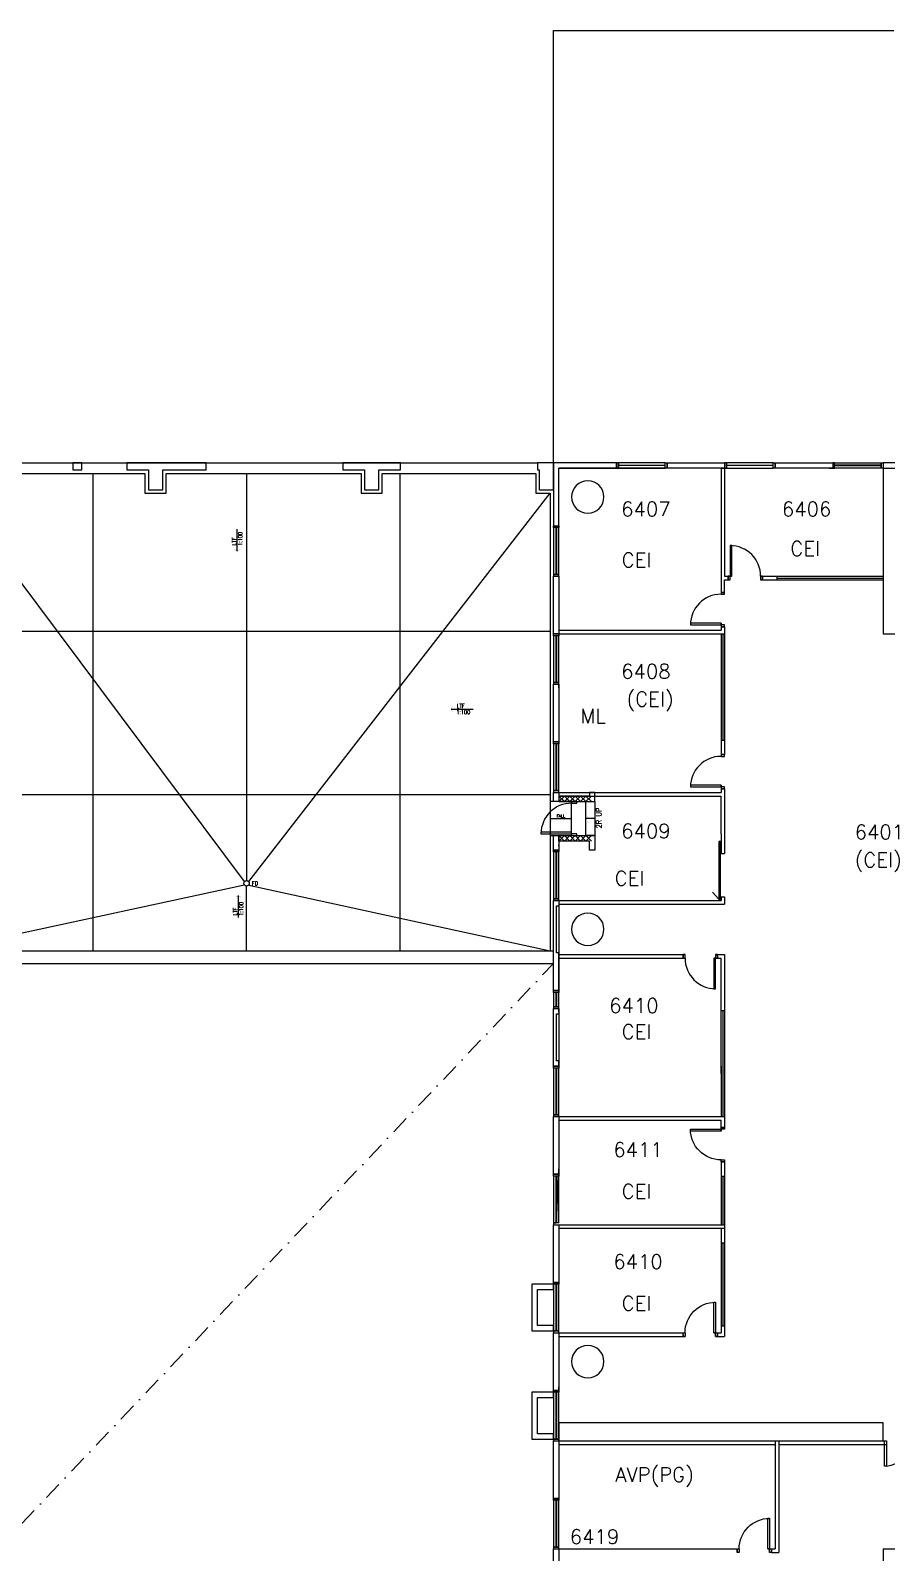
# Model space of a CAD drawing. Header units: millimetres. Extents: x -68474 to 336700, y -113450 to 53663.
# Drawn here: x 74525 to 98296, y 1500 to 43750 of the extents above; entities that cross this region are included whole.
import ezdxf

# ---------------------------------------------------------------- set-up
doc = ezdxf.new("R2010")
doc.units = ezdxf.units.MM
doc.header["$LTSCALE"] = 1000
doc.linetypes.add('S3148a$0$DASHDOT', pattern=[1, 0.5, -0.25, 0, -0.25])
for name, color, linetype in [('S3148a$0$11', 14, 'Continuous'), ('S3148a$0$17', 1, 'Continuous'), ('S3148a$0$20', 7, 'Continuous'), ('S3148a$0$22', 7, 'Continuous'), ('S3148a$0$23', 7, 'Continuous'), ('S3148a$0$25', 7, 'Continuous'), ('S3148a$0$30', 14, 'Continuous'), ('S3148a$0$45', 7, 'Continuous'), ('S3148a$0$6', 7, 'Continuous'), ('S3148a$0$7', 7, 'Continuous'), ('S3148a$0$ROOM-NO', 4, 'Continuous')]:
    doc.layers.add(name, color=color, linetype=linetype)
doc.styles.add('S3148a$0$STANDARD', font='SIMPLEX')

# ---------------------------------------------------------------- blocks, each defined once
blk = doc.blocks.new('S3148a$0$D950A')
at = {"layer": 'S3148a$0$17', "color": 14, "linetype": 'Continuous'}
blk.add_line((0.95, 0.05), (0.95, 0), dxfattribs=at)
at = {"layer": 'S3148a$0$30', "color": 14, "linetype": 'Continuous'}
for p, q in [((0.1, 0.95), (0.05, 0.95)), ((0.05, 0.95), (0.05, 0.1)), ((0.1, 0.1), (0.1, 0.95)), ((0.05, 0.1), (0, 0.1)), ((0, 0.1), (0, 0)), ((0, 0), (0.05, 0)), ((0.05, 0), (0.05, 0.1)), ((0.05, 0.1), (0.1, 0.1)), ((0.95, 0.1), (0.9, 0.1)), ((0.9, 0.1), (0.9, 0)), ((0.9, 0), (0.95, 0)), ((0.95, 0), (0.95, 0.1))]:
    blk.add_line(p, q, dxfattribs=at)
for points in [[(0, 0), (0, 0.1)], [(0.95, 0), (0.95, 0.1)]]:
    blk.add_lwpolyline(points, dxfattribs=at)
blk.add_ellipse((0.05, 0.1), major_axis=(0.601, 0.601), ratio=1, start_param=5.497787, end_param=7.068583, dxfattribs=at)
blk = doc.blocks.new('S3148a$0$D1000B')
at = {"layer": 'S3148a$0$30', "linetype": 'Continuous'}
for points in [[(0.05, 0.15), (0.1, 0.15), (0.1, 1), (0.05, 1)], [(0, 0), (0.05, 0), (0.05, 0.15), (0, 0.15)], [(0.9, 0), (0.95, 0), (0.95, 0.15), (0.9, 0.15)]]:
    blk.add_lwpolyline(points, close=True, dxfattribs=at)
blk.add_arc((0.05, 0.15), 0.85, 0, 90, dxfattribs=at)
blk = doc.blocks.new('S3148a$0$LTFD')
at = {"layer": 'S3148a$0$45', "color": 4, "linetype": 'Continuous'}
blk.add_line((0, -0.6069), (0, 0), dxfattribs=at)
at = {"layer": 'S3148a$0$45', "color": 4, "linetype": 'Continuous', "const_width": 0.005}
blk.add_lwpolyline([(0.073, -0.5647), (0, -0.6069), (-0.0731, -0.5647)], dxfattribs=at)
at = {"layer": 'S3148a$0$45', "color": 4, "linetype": 'Continuous', "style": 'S3148a$0$STANDARD', "width": 0.8}
for s, p in [('LTF', (-0.0298, -0.4496)), ('1:100', (0.141, -0.4639))]:
    blk.add_text(s, height=0.1125, rotation=90, dxfattribs=at).set_placement(p)
blk = doc.blocks.new('S3148a$0$LTFU')
at = {"layer": 'S3148a$0$45', "color": 4, "linetype": 'Continuous'}
blk.add_line((0, 0.6069), (0, 0), dxfattribs=at)
at = {"layer": 'S3148a$0$45', "color": 4, "linetype": 'Continuous', "const_width": 0.005}
blk.add_lwpolyline([(-0.073, 0.5647), (0, 0.6069), (0.0731, 0.5647)], dxfattribs=at)
at = {"layer": 'S3148a$0$45', "color": 4, "linetype": 'Continuous', "style": 'S3148a$0$STANDARD', "width": 0.8}
for s, p in [('LTF', (-0.0288, 0.0588)), ('1:100', (0.1388, 0.0445))]:
    blk.add_text(s, height=0.1125, rotation=90, dxfattribs=at).set_placement(p)
blk = doc.blocks.new('S3148a$0$FD')
at = {"layer": 'S3148a$0$45', "linetype": 'Continuous'}
blk.add_circle((0, 0), 0.1, dxfattribs=at)
at = {"layer": 'S3148a$0$45', "linetype": 'Continuous', "style": 'S3148a$0$STANDARD', "width": 0.8}
blk.add_text('FD', height=0.15, dxfattribs=at).set_placement((0.2, -0.075))
blk = doc.blocks.new('S3148a$0$ARROW')
at = {"layer": 'S3148a$0$7', "color": 3, "linetype": 'Continuous', "const_width": 0.005}
blk.add_lwpolyline([(-0.433, 0.25), (0, 0), (0.433, 0.25)], dxfattribs=at)
blk = doc.blocks.new('S3148a$0$LTF')
at = {"layer": 'S3148a$0$45', "color": 4, "linetype": 'Continuous'}
blk.add_line((0, 0), (1, 0), dxfattribs=at)
at = {"layer": 'S3148a$0$45', "color": 4, "linetype": 'Continuous', "const_width": 0.005}
blk.add_lwpolyline([(0.075, 0.1298), (0, 0), (0.075, -0.1298)], dxfattribs=at)
at = {"layer": 'S3148a$0$45', "color": 4, "linetype": 'Continuous', "style": 'S3148a$0$STANDARD', "width": 0.8}
for tag, p in [('TAG2', (0.2145, 0.042)), ('TAG1', (0.2183, -0.2032))]:
    blk.add_attdef(tag, p, '', height=0.15, dxfattribs=at)
blk = doc.blocks.new('S3148a$0$H900')
at = {"layer": 'S3148a$0$22', "color": 1, "linetype": 'Continuous'}
for points in [[(0, 0), (0.15, 0.15), (0.3, 0), (0.45, 0.15), (0.6, 0), (0.75, 0.15), (0.9, 0)], [(0, 0.15), (0.15, 0), (0.3, 0.15), (0.45, 0), (0.6, 0.15), (0.75, 0), (0.9, 0.15)]]:
    blk.add_lwpolyline(points, dxfattribs=at)

msp = doc.modelspace()

# ---------------------------------------------------------------- linework, layer by layer
at = {"layer": 'S3148a$0$11', "linetype": 'Continuous'}
for p, q in [((89050, 8949.9), (88450, 8949.9)), ((88450, 8949.9), (88450, 7649.9)), ((89050, 8799.9), (89050, 8949.9)), ((88600, 7799.9), (88600, 8799.9)), ((88600, 8799.9), (89050, 8799.9)), ((88450, 7649.9), (89050, 7649.9)), ((89050, 7799.9), (88600, 7799.9)), ((89050, 7649.9), (89050, 7799.9)), ((89050, 5949.9), (88450, 5949.9)), ((88450, 5949.9), (88450, 4649.9)), ((89050, 5799.9), (89050, 5949.9)), ((88600, 4799.9), (88600, 5799.9)), ((88600, 5799.9), (89050, 5799.9)), ((88450, 4649.9), (89050, 4649.9)), ((89050, 4799.9), (88600, 4799.9)), ((89050, 4649.9), (89050, 4799.9))]:
    msp.add_line(p, q, dxfattribs=at)
at = {"layer": 'S3148a$0$17'}
for p, q in [((93800, 31600.1), (89200.1, 31600.1)), ((93700, 31600.1), (93700, 28100)), ((93800, 31600.1), (93800, 28600)), ((98200, 31600.1), (98200, 27000)), ((93800, 28600), (94000, 28600)), ((93800, 28600), (94000, 28600)), ((93800, 28600), (94000, 28600)), ((93800, 28500), (93950, 28500)), ((93800, 28150), (93800, 28500)), ((93900, 28600), (93900, 28500)), ((93900, 28600), (93900, 28500)), ((93900, 28600), (93900, 28500)), ((93900, 28500), (93900, 28600)), ((93900, 28500), (93900, 28600)), ((94800, 28600), (98200, 28600)), ((94800, 28500), (98200, 28500)), ((94850, 28600), (94850, 28500)), ((94850, 28500), (94850, 28600)), ((95250, 28600), (95250, 28500)), ((95250, 28550), (98200, 28550)), ((93700, 28150), (93800, 28150)), ((93700, 28150), (93800, 28150)), ((89200, 27100), (93700, 27100)), ((93700, 27300), (93700, 27100)), ((93700, 27200), (93800, 27200)), ((93750, 27200), (93800, 27200)), ((93800, 27200), (93800, 23650)), ((89200, 27000), (93700, 27000)), ((93700, 27000), (93700, 23600)), ((93700, 27000), (93800, 27000)), ((93750, 27000), (93750, 24050)), ((98200, 27000), (101300, 27000)), ((93700, 24050), (93800, 24050)), ((93700, 23650), (93800, 23650)), ((93700, 23650), (93800, 23650)), ((89200, 22600), (93700, 22600)), ((89200, 22500), (93700, 22500)), ((90200, 22599.9), (90050, 22599.9)), ((90200, 22349.9), (90200, 22599.9)), ((93700, 22800), (93700, 22600)), ((93700, 22800), (93700, 22600)), ((93700, 22700), (93800, 22700)), ((93700, 21450), (93700, 22500)), ((93750, 22700), (93800, 22700)), ((93800, 22700), (93800, 22500)), ((93800, 22500), (93800, 21450)), ((89700, 22349.9), (90200, 22349.9)), ((89950, 22349.9), (90200, 22349.9)), ((90200, 22349.9), (90200, 21399.9)), ((90200, 21874.9), (89950, 21874.9)), ((90200, 21399.9), (89950, 21399.9)), ((93700, 21450), (93700, 20900)), ((93800, 21450), (93800, 20900)), ((93700, 20900), (93800, 20900)), ((89200, 19600), (93700, 19600)), ((89200, 19500), (93800, 19500)), ((93634.3, 19634.9), (93466.6, 19832.6)), ((93700, 19700), (93700, 19600)), ((93700, 19700), (93800, 19700)), ((93800, 19700), (93800, 19500)), ((89200, 18100), (92700, 18100)), ((89200, 18000), (92700, 18000)), ((92650, 18000), (92650, 18100)), ((92650, 18000), (92650, 18100)), ((93500, 18000), (93700, 18000)), ((93550, 18100), (93800, 18100)), ((93600, 18000), (93600, 18100)), ((93600, 18000), (93600, 18100)), ((93600, 18050), (93600, 18100)), ((93600, 18000), (93600, 18100)), ((93700, 14800), (93700, 18000)), ((93800, 18100), (93800, 14850)), ((93700, 16550), (93800, 16550)), ((93750, 16550), (93750, 13600)), ((93700, 15000), (93700, 13600)), ((93800, 15000), (93800, 13300)), ((89200, 13600), (93700, 13600)), ((93700, 13600), (93800, 13600)), ((89200, 13500), (93700, 13500)), ((93700, 13200), (93700, 13500)), ((93700, 13300), (93800, 13300)), ((93700, 13300), (93800, 13300)), ((93750, 13300), (93800, 13300)), ((93700, 12350), (93700, 10600)), ((93700, 12350), (93800, 12350)), ((93700, 12350), (93800, 12350)), ((93800, 12350), (93800, 10500)), ((93700, 11950), (93800, 11950)), ((93750, 11950), (93750, 10600)), ((89200, 10600), (93700, 10600)), ((93700, 10600), (93800, 10600)), ((89200, 10500), (93800, 10500)), ((93700, 10500), (93700, 7600)), ((93700, 10500), (93800, 10500)), ((93700, 10500), (93800, 10500)), ((93800, 10500), (93800, 7500)), ((93700, 10100), (93800, 10100)), ((93750, 10100), (93750, 7796.6)), ((93700, 7796.6), (93800, 7796.6)), ((89200, 7600), (92700, 7600)), ((89200, 7500), (92700, 7500)), ((93500, 7600), (93700, 7600)), ((93550, 7500), (93800, 7500)), ((93600, 7600), (93600, 7500)), ((89200, 4600), (93700, 4600)), ((89200, 4600), (98291.6, 4600)), ((89200, 4500), (95200, 4500)), ((93800, 4600), (95300, 4600)), ((95200, 4600), (95200, 1600)), ((95300, 4600), (95300, 1500)), ((95300, 4500), (98291.6, 4500)), ((98241.6, 4600), (98291.6, 4600)), ((89200, 1600), (94150, 1600)), ((94150, 1600), (94150, 1500)), ((94150, 1600), (94150, 1500)), ((95000, 1600), (95200, 1600)), ((95000, 1600), (95200, 1600)), ((95000, 1600), (95200, 1600)), ((95000, 1600), (95200, 1600)), ((95100, 1600), (95100, 1500)), ((95100, 1600), (95100, 1500)), ((95100, 1600), (95100, 1500)), ((95100, 1500), (95100, 1600)), ((95100, 1600), (95100, 1500)), ((95100, 1500), (95300, 1500)), ((98200, 1600), (102800, 1600)), ((98200, 1600), (98200, -350)), ((98200, 1550), (98200, -400))]:
    msp.add_line(p, q, dxfattribs=at)
at = {"layer": 'S3148a$0$17', "linetype": 'Continuous'}
for p, q in [((93700, 31600), (93800, 31600)), ((96700, 31600), (96800, 31600)), ((89200.1, 25500), (89200.1, 25600)), ((89200, 19600), (89200, 19500)), ((89200, 15100), (89200, 15000)), ((89200, 15000), (89200, 15100)), ((89200, 12000), (89200, 12100)), ((89200, 6000), (89200, 6100)), ((89200, 3100), (89200, 3000))]:
    msp.add_line(p, q, dxfattribs=at)
at = {"layer": 'S3148a$0$17'}
for points in [[(93634.3, 21234.9), (93634.3, 19634.9), (93684.3, 19634.9), (93684.3, 21234.9)], [(89200, 4599.9), (98200, 4599.9), (98200, 5099.9), (89200, 5099.9)]]:
    msp.add_lwpolyline(points, close=True, dxfattribs=at)
at = {"layer": 'S3148a$0$20', "linetype": 'Continuous'}
for p, q in [((75950.1, 31750), (75700.1, 31750)), ((75700.1, 31750), (75700.1, 31550)), ((75950.1, 31550), (75950.1, 31750)), ((79400.1, 31750), (77200.1, 31750)), ((77200.1, 31750), (77200.1, 31550)), ((79400.1, 31550), (79400.1, 31750)), ((84800.1, 31750), (83200.1, 31750)), ((83200.1, 31750), (83200.1, 31550)), ((84800.1, 31550), (84800.1, 31750)), ((89050.1, 31750.1), (88600.1, 31750.1)), ((88600.1, 31750.1), (88600.1, 31600.1)), ((89050.1, 31750.1), (89050.1, 30000.1)), ((90800.1, 31750.1), (89050.1, 31750.1)), ((89050.1, 31000.1), (89050.1, 31750.1)), ((90800.1, 31600.1), (90800.1, 31750.1)), ((92200.1, 31750.1), (93800, 31750.1)), ((92200.1, 31600.1), (92200.1, 31750.1)), ((93800, 31750.1), (93800, 31600.1)), ((95200, 31750.1), (96800.1, 31750.1)), ((95200, 31600.1), (95200, 31750.1)), ((96800.1, 31750.1), (96800.1, 31600.1)), ((99800.1, 31750.1), (98200.1, 31750.1)), ((98200.1, 31750.1), (98200.1, 31600.1)), ((75700.1, 31550), (75950.1, 31550)), ((77200.1, 31550), (77800.1, 31550)), ((77800.1, 31550), (77800.1, 31000)), ((78200.1, 31000), (78200.1, 31550)), ((78200.1, 31550), (79400.1, 31550)), ((83200.1, 31550), (83800.1, 31550)), ((83800.1, 31550), (83800.1, 31000)), ((84200.1, 31000), (84200.1, 31550)), ((84200.1, 31550), (84800.1, 31550)), ((88600.1, 31600.1), (88600.1, 31550.1)), ((88600.1, 31550.1), (88650.1, 31550.1)), ((88650.1, 31550.1), (88650.1, 31000.1)), ((89200.1, 30000.1), (89200.1, 31600.1)), ((89200.1, 31600.1), (90800.1, 31600.1)), ((93800, 31600.1), (92200.1, 31600.1)), ((96800.1, 31600.1), (95200, 31600.1)), ((98200.1, 31600.1), (99800.1, 31600.1)), ((77800.1, 31000), (78200.1, 31000)), ((83800.1, 31000), (84200.1, 31000)), ((88650.1, 31000.1), (89050.1, 31000.1)), ((89050.1, 30000.1), (89200.1, 30000.1)), ((89050, 26999.9), (89050, 28599.9)), ((89050, 28599.9), (89200, 28599.9)), ((89200, 28599.9), (89200, 26999.9)), ((89200, 26999.9), (89050, 26999.9)), ((89050, 23999.9), (89050, 25599.9)), ((89050, 25599.9), (89200, 25599.9)), ((89200, 25599.9), (89200, 23999.9)), ((89200, 23999.9), (89050, 23999.9)), ((89050, 22349.9), (89050, 22599.9)), ((89050, 22599.9), (89200, 22599.9)), ((89200, 22599.9), (89200, 22349.9)), ((90050, 22499.9), (89200, 22499.9)), ((89200, 22499.9), (89200, 22349.9)), ((90200, 22599.9), (90050, 22599.9)), ((90050, 22599.9), (90050, 22499.9)), ((90200, 22349.9), (90200, 22599.9)), ((89200, 22349.9), (89050, 22349.9)), ((89200, 22349.9), (89550, 22349.9)), ((89550, 22349.9), (89700, 22349.9)), ((89700, 22349.9), (90200, 22349.9)), ((89050, 20999.9), (89050, 21399.9)), ((89050, 21399.9), (89200, 21399.9)), ((89200, 21399.9), (89200, 20999.9)), ((89200, 21399.9), (90200, 21399.9)), ((89200, 21249.9), (89200, 21399.9)), ((90050, 21249.9), (89200, 21249.9)), ((90050, 20999.9), (90050, 21249.9)), ((90200, 21399.9), (90200, 20999.9)), ((89200, 20999.9), (89050, 20999.9)), ((90200, 20999.9), (90050, 20999.9)), ((89050, 17099.9), (89050, 19599.9)), ((89050, 19599.9), (89200, 19599.9)), ((89200, 19599.9), (89200, 17099.9)), ((89200, 16500.1), (89200, 18100.1)), ((89200, 17099.9), (89050, 17099.9)), ((89050, 14999.9), (89050, 16599.9)), ((89050, 16599.9), (89200, 16599.9)), ((89200, 16599.9), (89200, 14999.9)), ((89200, 14999.9), (89050, 14999.9)), ((89050, 11999.9), (89050, 13599.9)), ((89050, 13599.9), (89200, 13599.9)), ((89200, 13599.9), (89200, 11999.9)), ((89200, 11999.9), (89050, 11999.9)), ((89050, 8999.9), (89050, 10599.9)), ((89200, 10599.9), (89200, 8999.9)), ((89200, 8999.9), (89050, 8999.9)), ((89050, 5999.9), (89050, 7599.9)), ((89050, 7599.9), (89200, 7599.9)), ((89200, 7599.9), (89200, 5999.9)), ((89200, 5999.9), (89050, 5999.9)), ((89050, 2999.9), (89050, 4599.9)), ((89050, 4599.9), (89200, 4599.9)), ((89200, 4599.9), (89200, 2999.9)), ((89200, 2999.9), (89050, 2999.9)), ((89050, -0.1), (89050, 1599.9)), ((89050, 1599.9), (89200, 1599.9)), ((89200, 1599.9), (89200, -0.1))]:
    msp.add_line(p, q, dxfattribs=at)
for p in [(89200, 21125), (89200, 17975), (89200, 12125)]:
    msp.add_point(p, dxfattribs=at)
at = {"layer": 'S3148a$0$23', "linetype": 'Continuous'}
for p, q in [((89050.1, 31750.1), (89050.1, 43750)), ((89050.1, 43750), (98500, 43750)), ((55400, 31750), (88600.1, 31750)), ((90850.1, 31750.1), (90800.1, 31750.1)), ((90800.1, 31750.1), (90800.1, 31600.1)), ((92150.1, 31750.1), (90850.1, 31750.1)), ((90850.1, 31750.1), (90850.1, 31680.1)), ((90850.1, 31600.1), (90850.1, 31750.1)), ((92150.1, 31680.1), (92150.1, 31750.1)), ((92150.1, 31600.1), (92150.1, 31750.1)), ((92150.1, 31750.1), (92200.1, 31750.1)), ((92200.1, 31750.1), (92200.1, 31600.1)), ((93850, 31750.1), (93800, 31750.1)), ((93800, 31750.1), (93800, 31600.1)), ((93850, 31600.1), (93850, 31750.1)), ((95150, 31750.1), (93850, 31750.1)), ((93850, 31750.1), (93850, 31680.1)), ((95150, 31680.1), (95150, 31750.1)), ((95150, 31600.1), (95150, 31750.1)), ((95150, 31750.1), (95200, 31750.1)), ((95200, 31750.1), (95200, 31600.1)), ((96850.1, 31750.1), (96800.1, 31750.1)), ((96800.1, 31750.1), (96800.1, 31600.1)), ((96850.1, 31680.1), (96850.1, 31750.1)), ((96850.1, 31750.1), (98150.1, 31750.1)), ((96850.1, 31600.1), (96850.1, 31750.1)), ((98150.1, 31750.1), (98150.1, 31680.1)), ((98150.1, 31600.1), (98150.1, 31750.1)), ((98150.1, 31750.1), (98200.1, 31750.1)), ((98200.1, 31750.1), (98200.1, 31600.1)), ((74020.1, 31455), (77705.1, 31455)), ((77705.1, 31455), (77705.1, 30905)), ((78295.1, 30905), (78295.1, 31455)), ((78295.1, 31455), (83705.1, 31455)), ((83705.1, 31455), (83705.1, 30905)), ((84295.1, 31455), (88555.1, 31455.1)), ((84295.1, 30905), (84295.1, 31455)), ((88555.1, 31455.1), (88555.1, 30905.1)), ((90800.1, 31600.1), (90850.1, 31600.1)), ((90850.1, 31680.1), (92150.1, 31680.1)), ((92150.1, 31670.1), (90850.1, 31670.1)), ((90850.1, 31670.1), (90850.1, 31600.1)), ((90850.1, 31600.1), (92150.1, 31600.1)), ((92150.1, 31600.1), (92150.1, 31670.1)), ((92200.1, 31600.1), (92150.1, 31600.1)), ((93800, 31600.1), (93850, 31600.1)), ((93850, 31680.1), (95150, 31680.1)), ((95150, 31670.1), (93850, 31670.1)), ((93850, 31670.1), (93850, 31600.1)), ((93850, 31600.1), (95150, 31600.1)), ((95150, 31600.1), (95150, 31670.1)), ((95200, 31600.1), (95150, 31600.1)), ((96800.1, 31600.1), (96850.1, 31600.1)), ((98150.1, 31680.1), (96850.1, 31680.1)), ((96850.1, 31600.1), (96850.1, 31670.1)), ((96850.1, 31670.1), (98150.1, 31670.1)), ((98150.1, 31600.1), (96850.1, 31600.1)), ((98150.1, 31670.1), (98150.1, 31600.1)), ((98200.1, 31600.1), (98150.1, 31600.1)), ((77705.1, 30905), (78295.1, 30905)), ((83705.1, 30905), (84295.1, 30905)), ((88555.1, 30905.1), (88955.1, 30905)), ((89050, 29949.9), (89050, 29999.9)), ((89050, 29999.9), (89200, 29999.9)), ((89200, 29999.9), (89200, 29949.9)), ((89120, 29949.9), (89050, 29949.9)), ((89050, 29949.9), (89050, 28649.9)), ((89200, 29949.9), (89050, 29949.9)), ((89120, 28649.9), (89120, 29949.9)), ((89200, 29949.9), (89130, 29949.9)), ((89130, 29949.9), (89130, 28649.9)), ((89200, 28649.9), (89200, 29949.9)), ((89050, 28649.9), (89120, 28649.9)), ((89200, 28649.9), (89050, 28649.9)), ((89050, 28649.9), (89050, 28599.9)), ((89050, 28599.9), (89200, 28599.9)), ((89130, 28649.9), (89200, 28649.9)), ((89200, 28599.9), (89200, 28649.9)), ((89050, 26949.9), (89050, 26999.9)), ((89050, 26999.9), (89200, 26999.9)), ((89120, 26949.9), (89050, 26949.9)), ((89050, 26949.9), (89050, 25649.9)), ((89200, 26949.9), (89050, 26949.9)), ((89120, 25649.9), (89120, 26949.9)), ((89200, 26949.9), (89130, 26949.9)), ((89130, 26949.9), (89130, 25649.9)), ((89200, 26999.9), (89200, 26949.9)), ((89200, 25649.9), (89200, 26949.9)), ((89050, 25649.9), (89120, 25649.9)), ((89200, 25649.9), (89050, 25649.9)), ((89050, 25649.9), (89050, 25599.9)), ((89050, 25599.9), (89200, 25599.9)), ((89130, 25649.9), (89200, 25649.9)), ((89200, 25599.9), (89200, 25649.9)), ((89050, 23949.9), (89050, 23999.9)), ((89050, 23999.9), (89200, 23999.9)), ((89120, 23949.9), (89050, 23949.9)), ((89050, 23949.9), (89050, 22649.9)), ((89200, 23949.9), (89050, 23949.9)), ((89120, 22649.9), (89120, 23949.9)), ((89200, 23949.9), (89130, 23949.9)), ((89130, 23949.9), (89130, 22649.9)), ((89200, 23999.9), (89200, 23949.9)), ((89200, 22649.9), (89200, 23949.9)), ((89050, 22649.9), (89120, 22649.9)), ((89200, 22649.9), (89050, 22649.9)), ((89050, 22649.9), (89050, 22599.9)), ((89050, 22599.9), (89200, 22599.9)), ((89130, 22649.9), (89200, 22649.9)), ((89200, 22599.9), (89200, 22649.9)), ((89050, 20949.9), (89050, 20999.9)), ((89050, 20999.9), (89200, 20999.9)), ((89050, 20949.9), (89050, 20999.9)), ((89050, 20999.9), (89200, 20999.9)), ((89120, 20949.9), (89050, 20949.9)), ((89050, 20949.9), (89050, 19649.9)), ((89200, 20949.9), (89050, 20949.9)), ((89200, 20949.9), (89050, 20949.9)), ((89120, 19649.9), (89120, 20949.9)), ((89200, 20949.9), (89130, 20949.9)), ((89130, 20949.9), (89130, 19649.9)), ((89200, 20999.9), (89200, 20949.9)), ((89200, 20999.9), (89200, 20949.9)), ((89200, 19649.9), (89200, 20949.9)), ((89050, 19649.9), (89120, 19649.9)), ((89200, 19649.9), (89050, 19649.9)), ((89050, 19649.9), (89050, 19599.9)), ((89050, 19599.9), (89200, 19599.9)), ((89120, 19450.1), (89120, 18150.1)), ((89130, 19649.9), (89200, 19649.9)), ((89130, 18150.1), (89130, 19450.1)), ((89130, 19450.1), (89200, 19450.1)), ((89200, 19599.9), (89200, 19649.9)), ((89200, 19500.1), (89200, 19450.1)), ((89200, 19450.1), (89200, 18150.1)), ((73550.1, 18200.1), (89050, 18200.1)), ((73900.1, 17850.1), (89050, 17850.1)), ((89200, 18150.1), (89130, 18150.1)), ((89200, 18100.1), (89200, 18150.1)), ((89200, 18100.1), (89200, 18150.1)), ((89050, 17049.9), (89050, 17099.9)), ((89050, 17099.9), (89200, 17099.9)), ((89120, 17049.9), (89050, 17049.9)), ((89050, 17049.9), (89050, 16649.9)), ((89200, 17049.9), (89050, 17049.9)), ((89120, 16649.9), (89120, 17049.9)), ((89200, 17049.9), (89130, 17049.9)), ((89130, 17049.9), (89130, 16649.9)), ((89200, 17099.9), (89200, 17049.9)), ((89200, 16649.9), (89200, 17049.9)), ((89050, 16649.9), (89120, 16649.9)), ((89200, 16649.9), (89050, 16649.9)), ((89050, 16649.9), (89050, 16599.9)), ((89050, 16599.9), (89200, 16599.9)), ((89130, 16649.9), (89200, 16649.9)), ((89200, 16599.9), (89200, 16649.9)), ((89200, 16500.1), (89200, 16450.1)), ((89120, 16450.1), (89120, 15150.1)), ((89130, 15150.1), (89130, 16450.1)), ((89130, 16450.1), (89200, 16450.1)), ((89200, 16450.1), (89200, 15150.1)), ((89050, 14949.9), (89050, 14999.9)), ((89050, 14999.9), (89200, 14999.9)), ((89120, 14949.9), (89050, 14949.9)), ((89050, 14949.9), (89050, 13649.9)), ((89200, 14949.9), (89050, 14949.9)), ((89120, 13649.9), (89120, 14949.9)), ((89200, 15150.1), (89130, 15150.1)), ((89200, 14949.9), (89130, 14949.9)), ((89130, 14949.9), (89130, 13649.9)), ((89200, 15100.1), (89200, 15150.1)), ((89200, 14999.9), (89200, 14949.9)), ((89200, 13649.9), (89200, 14949.9)), ((89050, 13649.9), (89120, 13649.9)), ((89200, 13649.9), (89050, 13649.9)), ((89050, 13649.9), (89050, 13599.9)), ((89050, 13599.9), (89200, 13599.9)), ((89130, 13649.9), (89200, 13649.9)), ((89200, 13599.9), (89200, 13649.9)), ((89050, 11949.9), (89050, 11999.9)), ((89050, 11999.9), (89200, 11999.9)), ((89050, 11949.9), (89050, 11999.9)), ((89050, 11999.9), (89200, 11999.9)), ((89120, 11949.9), (89050, 11949.9)), ((89050, 11949.9), (89050, 10649.9)), ((89200, 11949.9), (89050, 11949.9)), ((89200, 11949.9), (89050, 11949.9)), ((89120, 10649.9), (89120, 11949.9)), ((89130, 10649.9), (89200, 12149.9)), ((89200, 11949.9), (89130, 11949.9)), ((89130, 11949.9), (89130, 10649.9)), ((89200, 12099.9), (89200, 12149.9)), ((89200, 11999.9), (89200, 11949.9)), ((89200, 11999.9), (89200, 11949.9)), ((89200, 10649.9), (89200, 11949.9)), ((89050, 10649.9), (89120, 10649.9)), ((89200, 10649.9), (89050, 10649.9)), ((89050, 10649.9), (89050, 10599.9)), ((89050, 10599.9), (89200, 10599.9)), ((89050, 8949.9), (89050, 8999.9)), ((89050, 8999.9), (89200, 8999.9)), ((89120, 8949.9), (89050, 8949.9)), ((89050, 8949.9), (89050, 7649.9)), ((89200, 8949.9), (89050, 8949.9)), ((89120, 7649.9), (89120, 8949.9)), ((89200, 8949.9), (89130, 8949.9)), ((89130, 8949.9), (89130, 7649.9)), ((89200, 8999.9), (89200, 8949.9)), ((89200, 7649.9), (89200, 8949.9)), ((89050, 7649.9), (89120, 7649.9)), ((89200, 7649.9), (89050, 7649.9)), ((89050, 7649.9), (89050, 7599.9)), ((89130, 7649.9), (89200, 7649.9)), ((89200, 7599.9), (89200, 7649.9)), ((89050, 7599.9), (89200, 7599.9)), ((89050, 5949.9), (89050, 5999.9)), ((89050, 5999.9), (89200, 5999.9)), ((89120, 5949.9), (89050, 5949.9)), ((89050, 5949.9), (89050, 4649.9)), ((89200, 5949.9), (89050, 5949.9)), ((89120, 4649.9), (89120, 5949.9)), ((89200, 5949.9), (89130, 5949.9)), ((89130, 5949.9), (89130, 4649.9)), ((89200, 5999.9), (89200, 5949.9)), ((89200, 4649.9), (89200, 5949.9)), ((89050, 4649.9), (89120, 4649.9)), ((89200, 4649.9), (89050, 4649.9)), ((89050, 4649.9), (89050, 4599.9)), ((89130, 4649.9), (89200, 4649.9)), ((89200, 4599.9), (89200, 4649.9)), ((89050, 4599.9), (89200, 4599.9)), ((89050, 2949.9), (89050, 2999.9)), ((89050, 2999.9), (89200, 2999.9)), ((89200, 2999.9), (89200, 2949.9)), ((89120, 2949.9), (89050, 2949.9)), ((89050, 2949.9), (89050, 1649.9)), ((89200, 2949.9), (89050, 2949.9)), ((89120, 1649.9), (89120, 2949.9)), ((89200, 2949.9), (89130, 2949.9)), ((89130, 2949.9), (89130, 1649.9)), ((89200, 1649.9), (89200, 2949.9)), ((89050, 1649.9), (89120, 1649.9)), ((89200, 1649.9), (89050, 1649.9)), ((89050, 1649.9), (89050, 1599.9)), ((89050, 1599.9), (89200, 1599.9)), ((89130, 1649.9), (89200, 1649.9)), ((89200, 1599.9), (89200, 1649.9))]:
    msp.add_line(p, q, dxfattribs=at)
at = {"layer": 'S3148a$0$23', "linetype": 'S3148a$0$DASHDOT'}
msp.add_line((55000.1, -17999.9), (89050.1, 17852.7), dxfattribs=at)
at = {"layer": 'S3148a$0$25', "linetype": 'Continuous'}
for p, q in [((88955.1, 30905), (88955.1, 22349.9)), ((89950, 21399.9), (89950, 22349.9)), ((89950, 22349.9), (90200, 22349.9)), ((90200, 22349.9), (90200, 21399.9)), ((90200, 21874.9), (89950, 21874.9)), ((88955.1, 21399.9), (88955.1, 18200.1)), ((90200, 21399.9), (89950, 21399.9))]:
    msp.add_line(p, q, dxfattribs=at)
at = {"layer": 'S3148a$0$30'}
for p, q in [((98241.6, 3901.3), (98241.6, 4600)), ((98291.6, 4600), (98291.6, 3901.3)), ((98291.6, 3901.3), (98241.6, 3901.3))]:
    msp.add_line(p, q, dxfattribs=at)
msp.add_arc((98241.6, 4625), 725.4, 273.95221, 358.02505, dxfattribs=at)
at = {"layer": 'S3148a$0$45', "linetype": 'Continuous'}
for p, q in [((80466.7, 20122.3), (72001.1, 31455)), ((80585.5, 20122.3), (88955.1, 30905)), ((89550, 22349.9), (88955.1, 22349.9)), ((88955.1, 22349.9), (88955.1, 21399.9)), ((89550, 21399.9), (89550, 22349.9)), ((88955.1, 21399.9), (89550, 21399.9)), ((80466.7, 20027.7), (72001.1, 18200)), ((80585.5, 20027.7), (88955.1, 18200.1))]:
    msp.add_line(p, q, dxfattribs=at)
at = {"layer": 'S3148a$0$6', "linetype": 'Continuous'}
for centre, start, end in [((90000, 30800), 0, 180), ((90000, 30800), 180, 0), ((90000, 18800), 0, 180), ((90000, 18800), 180, 0), ((90000, 6800), 0, 180), ((90000, 6800), 180, 0)]:
    msp.add_arc(centre, 450, start, end, dxfattribs=at)
at = {"layer": 'S3148a$0$7', "color": 10, "linetype": 'Continuous'}
for p, q in [((76263.6, 18200.1), (76263.6, 31455)), ((80526.1, 31455), (80526.1, 20150)), ((84788.6, 18200.1), (84788.6, 31455)), ((88955.1, 27066.7), (72001.1, 27066.7)), ((88955.1, 22533.4), (72001.1, 22533.4)), ((80526.1, 18200.1), (80526.1, 20000))]:
    msp.add_line(p, q, dxfattribs=at)

# ---------------------------------------------------------------- block references
at = {"zscale": 1000}
for name, p, xscale, yscale in [('S3148a$0$LTFD', (80264, 29907.5), 999.9979999999999, 999.9979999999999), ('S3148a$0$H900', (89200, 22349.9), 999.9979999999999, 999.9979999999999), ('S3148a$0$H900', (89200, 21249.9), 999.9979999999999, 999.9979999999999), ('S3148a$0$FD', (80526.1, 20075), 749.999, 749.999), ('S3148a$0$LTFU', (80295, 19127.3), 999.9979999999999, 999.9979999999999), ('S3148a$0$D950A', (93600, 7500), -999.9979999999999, 999.9979999999999)]:
    msp.add_blockref(name, p, dxfattribs=dict(at, xscale=xscale, yscale=yscale))
for name, p, xscale, yscale, rotation in [('S3148a$0$LTFD', (86813.4, 24912.2), 999.9979999999999, 999.9979999999999, 270), ('S3148a$0$D1000B', (89700, 21399.9), 999.9979999999999, 999.9979999999999, 90), ('S3148a$0$ARROW', (89950, 21874.9), 299.998, 299.998, 270)]:
    msp.add_blockref(name, p, dxfattribs=dict(at, xscale=xscale, yscale=yscale, rotation=rotation))
at = {"xscale": 600, "yscale": 600, "zscale": 1000}
msp.add_blockref('S3148a$0$LTF', (88950, 21874.9), dxfattribs=at).add_auto_attribs({'TAG2': ' FALL'})
at = {"layer": 'S3148a$0$17', "yscale": 999.9979999999999, "zscale": 1000}
for p, xscale in [((93900, 28500), 999.9979999999999), ((95100, 1500), -999.9979999999999)]:
    msp.add_blockref('S3148a$0$D950A', p, dxfattribs=dict(at, xscale=xscale))
for p, xscale, rotation in [((93800, 27200), 999.9979999999999, 90), ((93800, 22700), 999.9979999999999, 90), ((93600, 18100), 999.9979999999999, 180), ((93800, 13300), -999.9979999999999, 90)]:
    msp.add_blockref('S3148a$0$D950A', p, dxfattribs=dict(at, xscale=xscale, rotation=rotation))

# ---------------------------------------------------------------- texts
at = {"layer": 'S3148a$0$17', "style": 'S3148a$0$STANDARD', "width": 0.8}
msp.add_text('2R UP', height=150, rotation=90, dxfattribs=at).set_placement((90380.2, 21603.3))
at = {"layer": 'S3148a$0$25', "linetype": 'Continuous', "style": 'S3148a$0$STANDARD', "width": 0.8}
msp.add_text('2R UP', height=150, rotation=90, dxfattribs=at).set_placement((90380.2, 21603.3))
at = {"layer": 'S3148a$0$ROOM-NO', "style": 'S3148a$0$STANDARD'}
for s, p in [('6407 ', (90927.3, 30265.4)), ('6406 ', (95389.7, 30265.4)), ('CEI', (90943.2, 28851.6)), ('CEI', (95621.4, 29169)), ('6408 ', (90927.3, 25760)), ('(CEI)', (91076.4, 24989)), ('ML', (89797.3, 24521.9)), ('6409 ', (90927.3, 21329.9)), ('6401 ', (97412.3, 21298.4)), ('(CEI)', (97412.3, 20527.6)), ('CEI', (90745.6, 20016.1)), ('6410 ', (90594.4, 16484.1)), ('CEI', (90943.2, 15757.2)), ('6411 ', (90708.2, 12484.5)), ('CEI', (90939.8, 11324.8)), ('6410 ', (90708.2, 9376.8)), ('CEI', (90939.8, 8217.2)), ('AVP(PG)', (90765.9, 3462.2)), ('6419 ', (89501.7, 1738.3))]:
    msp.add_text(s, height=400, dxfattribs=at).set_placement(p)

doc.saveas('drawing.dxf')
